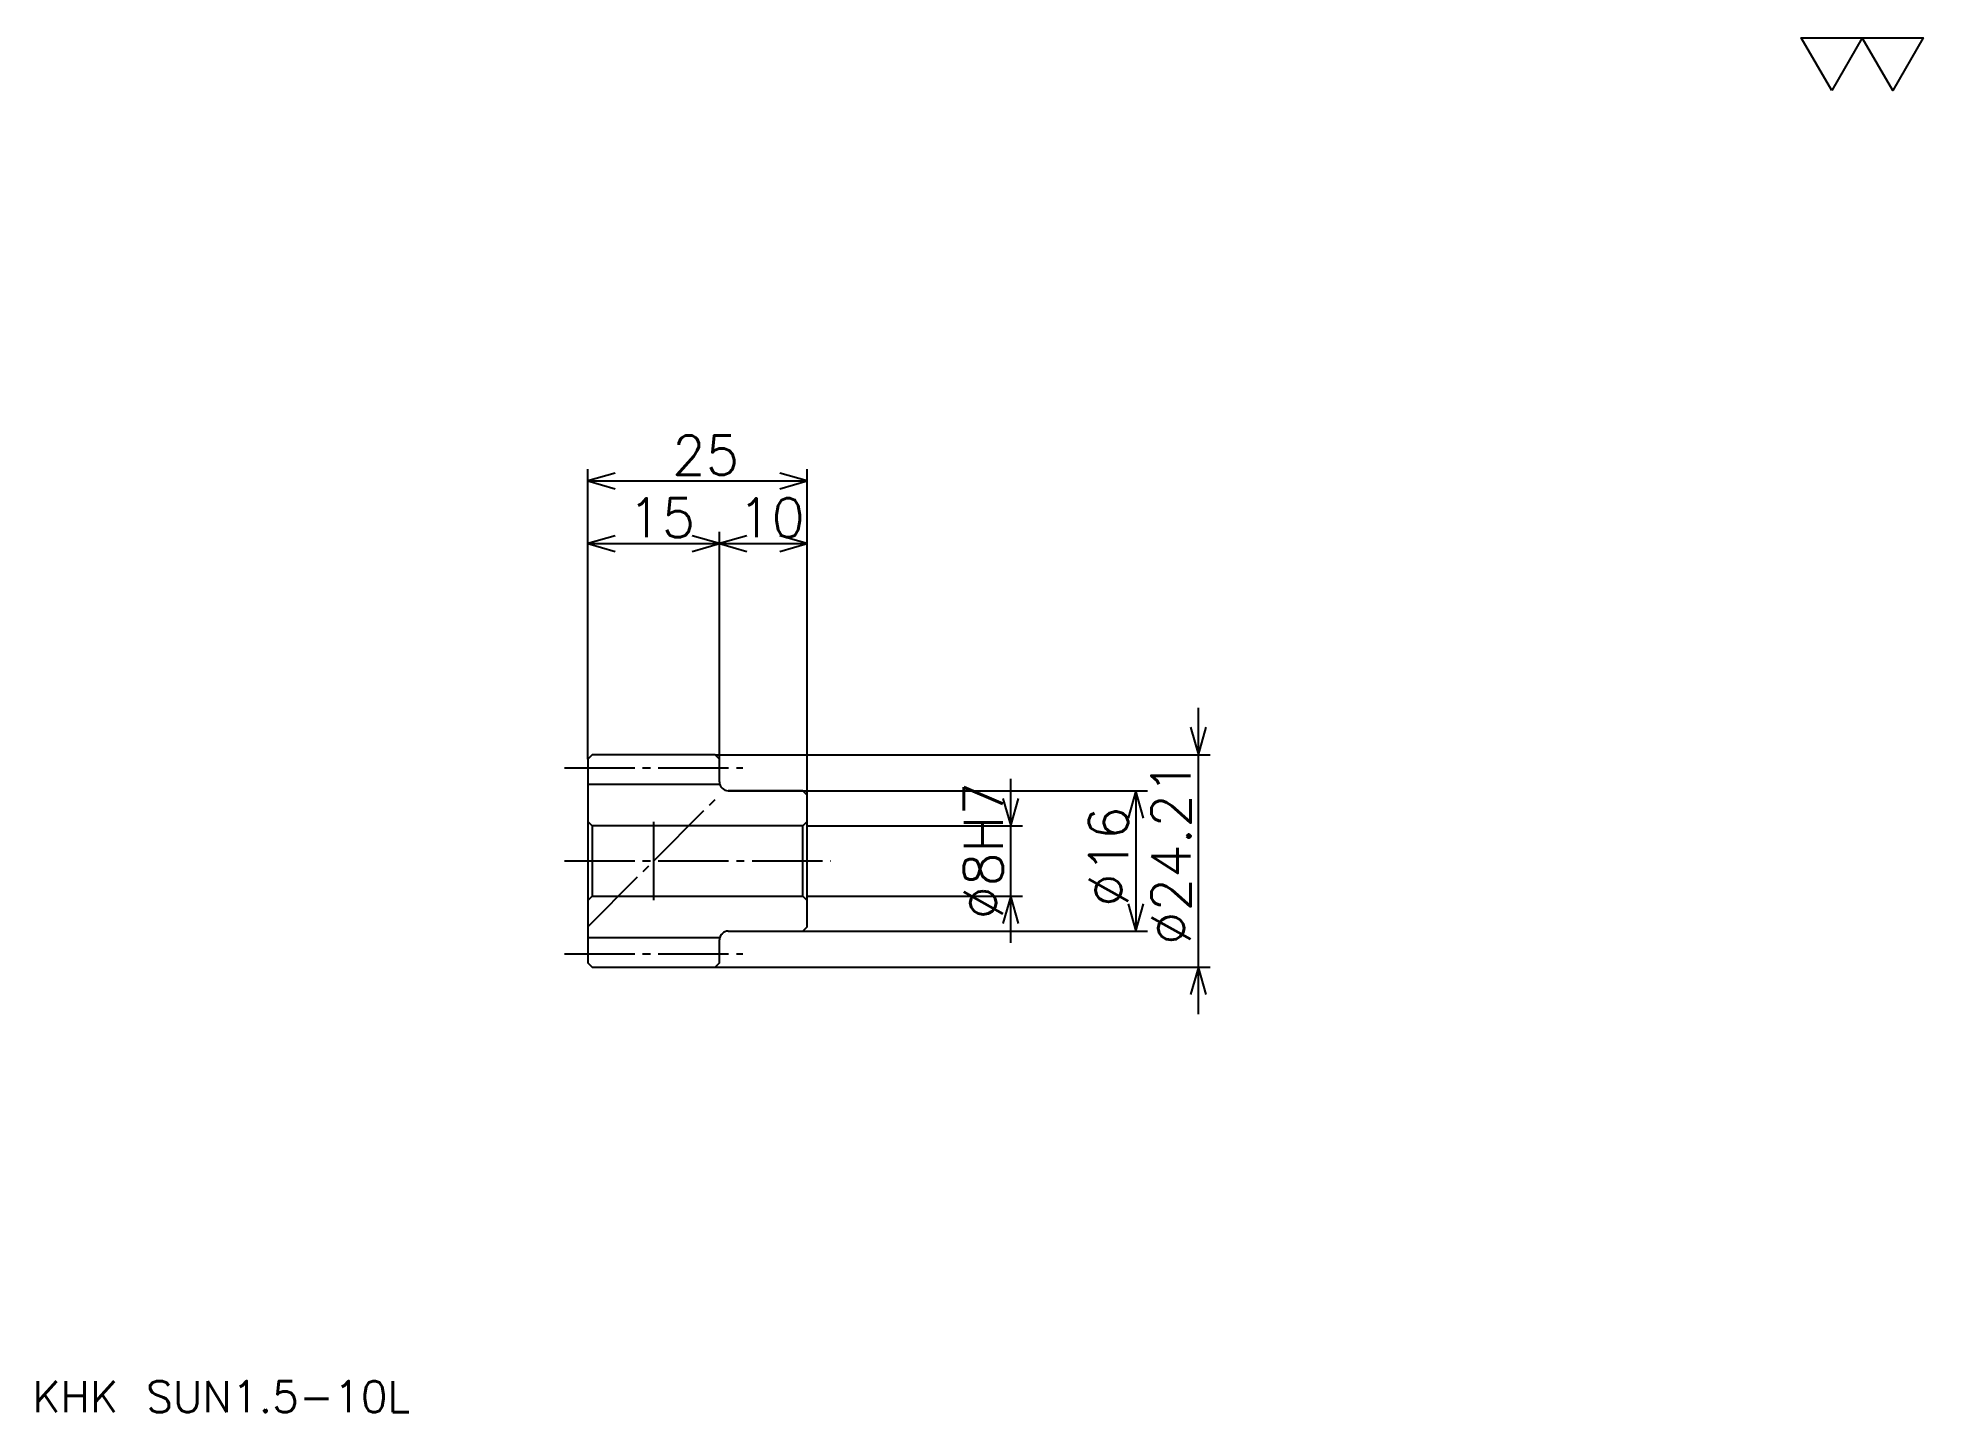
# Model space of a CAD drawing. Extents: x 10 to 224, y 10 to 166.
import ezdxf

# ---------------------------------------------------------------- set-up
doc = ezdxf.new("R2010")
doc.units = 0
doc.linetypes.add('DASHDOT', pattern=[10.695651, 8.021739, -0.891304, 0.891304, -0.891304])
doc.layers.get('0').update_dxf_attribs({"linetype": 'CONTINUOUS'})
doc.layers.add('DASHDOT', color=6, linetype='DASHDOT')
doc.styles.add('KANJI', font='TXT', dxfattribs={"bigfont": 'BIGFONT'})

msp = doc.modelspace()

# ---------------------------------------------------------------- linework, layer by layer
at = {"color": 5}
for p, q in [((72.195648, 84.747902), (72.195648, 117.280518)), ((97.195648, 84.747902), (97.195648, 117.280518)), ((72.195648, 115.943558), (97.195648, 115.943558)), ((87.195648, 84.747902), (87.195648, 110.150078)), ((72.195648, 108.813126), (87.195648, 108.813126)), ((87.195648, 108.813126), (97.195648, 108.813126)), ((141.760864, 55.186878), (141.760864, 90.095734)), ((72.195648, 84.247902), (72.195648, 84.747902)), ((86.695648, 84.747902), (97.195648, 84.747902)), ((87.195648, 84.247902), (87.195648, 84.747902)), ((97.195648, 84.747902), (143.097824, 84.747902)), ((97.195648, 80.141304), (97.195648, 84.747902)), ((120.36956, 63.29348), (120.36956, 81.989128)), ((88.195648, 80.641304), (97.195648, 80.641304)), ((97.195648, 80.641304), (135.967392, 80.641304)), ((134.630432, 80.641304), (134.630432, 64.641304)), ((97.195648, 76.641304), (121.706512, 76.641304)), ((97.195648, 68.641304), (121.706512, 68.641304)), ((88.195648, 64.641304), (97.195648, 64.641304)), ((97.195648, 64.641304), (135.967392, 64.641304)), ((86.695648, 60.534706), (97.195648, 60.534706)), ((97.195648, 60.534706), (143.097824, 60.534706))]:
    msp.add_line(p, q, dxfattribs=at)
at = {"color": 4}
for p, q in [((72.195648, 81.372902), (87.195648, 81.372902)), ((72.695648, 76.641304), (72.695648, 68.641304)), ((96.695648, 76.641304), (97.195648, 77.141304)), ((96.695648, 68.641304), (97.195648, 68.141304)), ((72.195648, 63.909706), (87.195648, 63.909706))]:
    msp.add_line(p, q, dxfattribs=at)
at = {"color": 7}
msp.add_line((79.695648, 77.097824), (79.695648, 68.184784), dxfattribs=at)
msp.add_lwpolyline([(213.91304, 160.434784), (210.436951, 166.460007), (224.341309, 166.460007), (220.865219, 160.434784), (217.38913, 166.460007), (213.91304, 160.434784)], dxfattribs=at)
at = {"color": 5}
for points in [[(75.315216, 116.834862), (72.195648, 115.943558), (75.315216, 115.052254)], [(94.07608, 115.052254), (97.195648, 115.943558), (94.07608, 116.834862)], [(75.315216, 109.704422), (72.195648, 108.813126), (75.315216, 107.921814)], [(84.07608, 107.921814), (87.195648, 108.813126), (84.07608, 109.704422)], [(90.315216, 109.704422), (87.195648, 108.813126), (90.315216, 107.921814)], [(94.07608, 107.921814), (97.195648, 108.813126), (94.07608, 109.704422)], [(140.869568, 87.86747), (141.760864, 84.747902), (142.652161, 87.86747)], [(119.478256, 79.760872), (120.36956, 76.641304), (121.260864, 79.760872)], [(135.521729, 77.521736), (134.630432, 80.641304), (133.739136, 77.521736)], [(121.260864, 65.521736), (120.36956, 68.641304), (119.478256, 65.521736)], [(133.739136, 67.760872), (134.630432, 64.641304), (135.521729, 67.760872)], [(142.652161, 57.415138), (141.760864, 60.534706), (140.869568, 57.415138)]]:
    msp.add_lwpolyline(points, dxfattribs=at)
at = {"color": 4}
for points in [[(87.195648, 81.641304), (87.195648, 84.247902), (86.695648, 84.747902), (72.695648, 84.747902), (72.195648, 84.247902), (72.195648, 68.141304)], [(88.195648, 64.641304), (96.695648, 64.641304), (97.195648, 65.141304), (97.195648, 80.141304), (96.695648, 80.641304), (88.195648, 80.641304)], [(72.195648, 68.141304), (72.695648, 68.641304), (96.695648, 68.641304), (96.695648, 76.641304), (72.695648, 76.641304), (72.195648, 77.141304)], [(72.195648, 68.141304), (72.195648, 61.034706), (72.695648, 60.534706), (86.695648, 60.534706), (87.195648, 61.034706), (87.195648, 63.641304)]]:
    msp.add_lwpolyline(points, dxfattribs=at)
for centre, start, end in [((88.195648, 81.641304), 180, 270), ((88.195648, 63.641304), 90, 180)]:
    msp.add_arc(centre, 1, start, end, dxfattribs=at)
at = {"layer": 'DASHDOT', "color": 7}
for p, q in [((69.521736, 83.247902), (89.86956, 83.247902)), ((72.195648, 65.141304), (87.195648, 80.141304)), ((69.521736, 72.641304), (99.86956, 72.641304)), ((69.521736, 62.034706), (89.86956, 62.034706))]:
    msp.add_line(p, q, dxfattribs=at)

# ---------------------------------------------------------------- texts
at = {"color": 7, "style": 'KANJI'}
for s, height, p in [('25', 4.456522, (81.798912, 116.656601)), ('15', 4.456522, (76.798912, 109.526169)), ('10', 4.456522, (89.298904, 109.526169)), ('KHK SUN1.5-10L', 3.565217, (8.913043, 9.804348))]:
    msp.add_text(s, height=height, dxfattribs=at).set_placement(p)
for s, p in [('%%c24.21', (140.869568, 63.059784)), ('%%c8H7', (119.478256, 65.95652)), ('%%c16', (133.739136, 67.404892))]:
    msp.add_text(s, height=4.456522, rotation=90, dxfattribs=at).set_placement(p)

doc.saveas('drawing.dxf')
